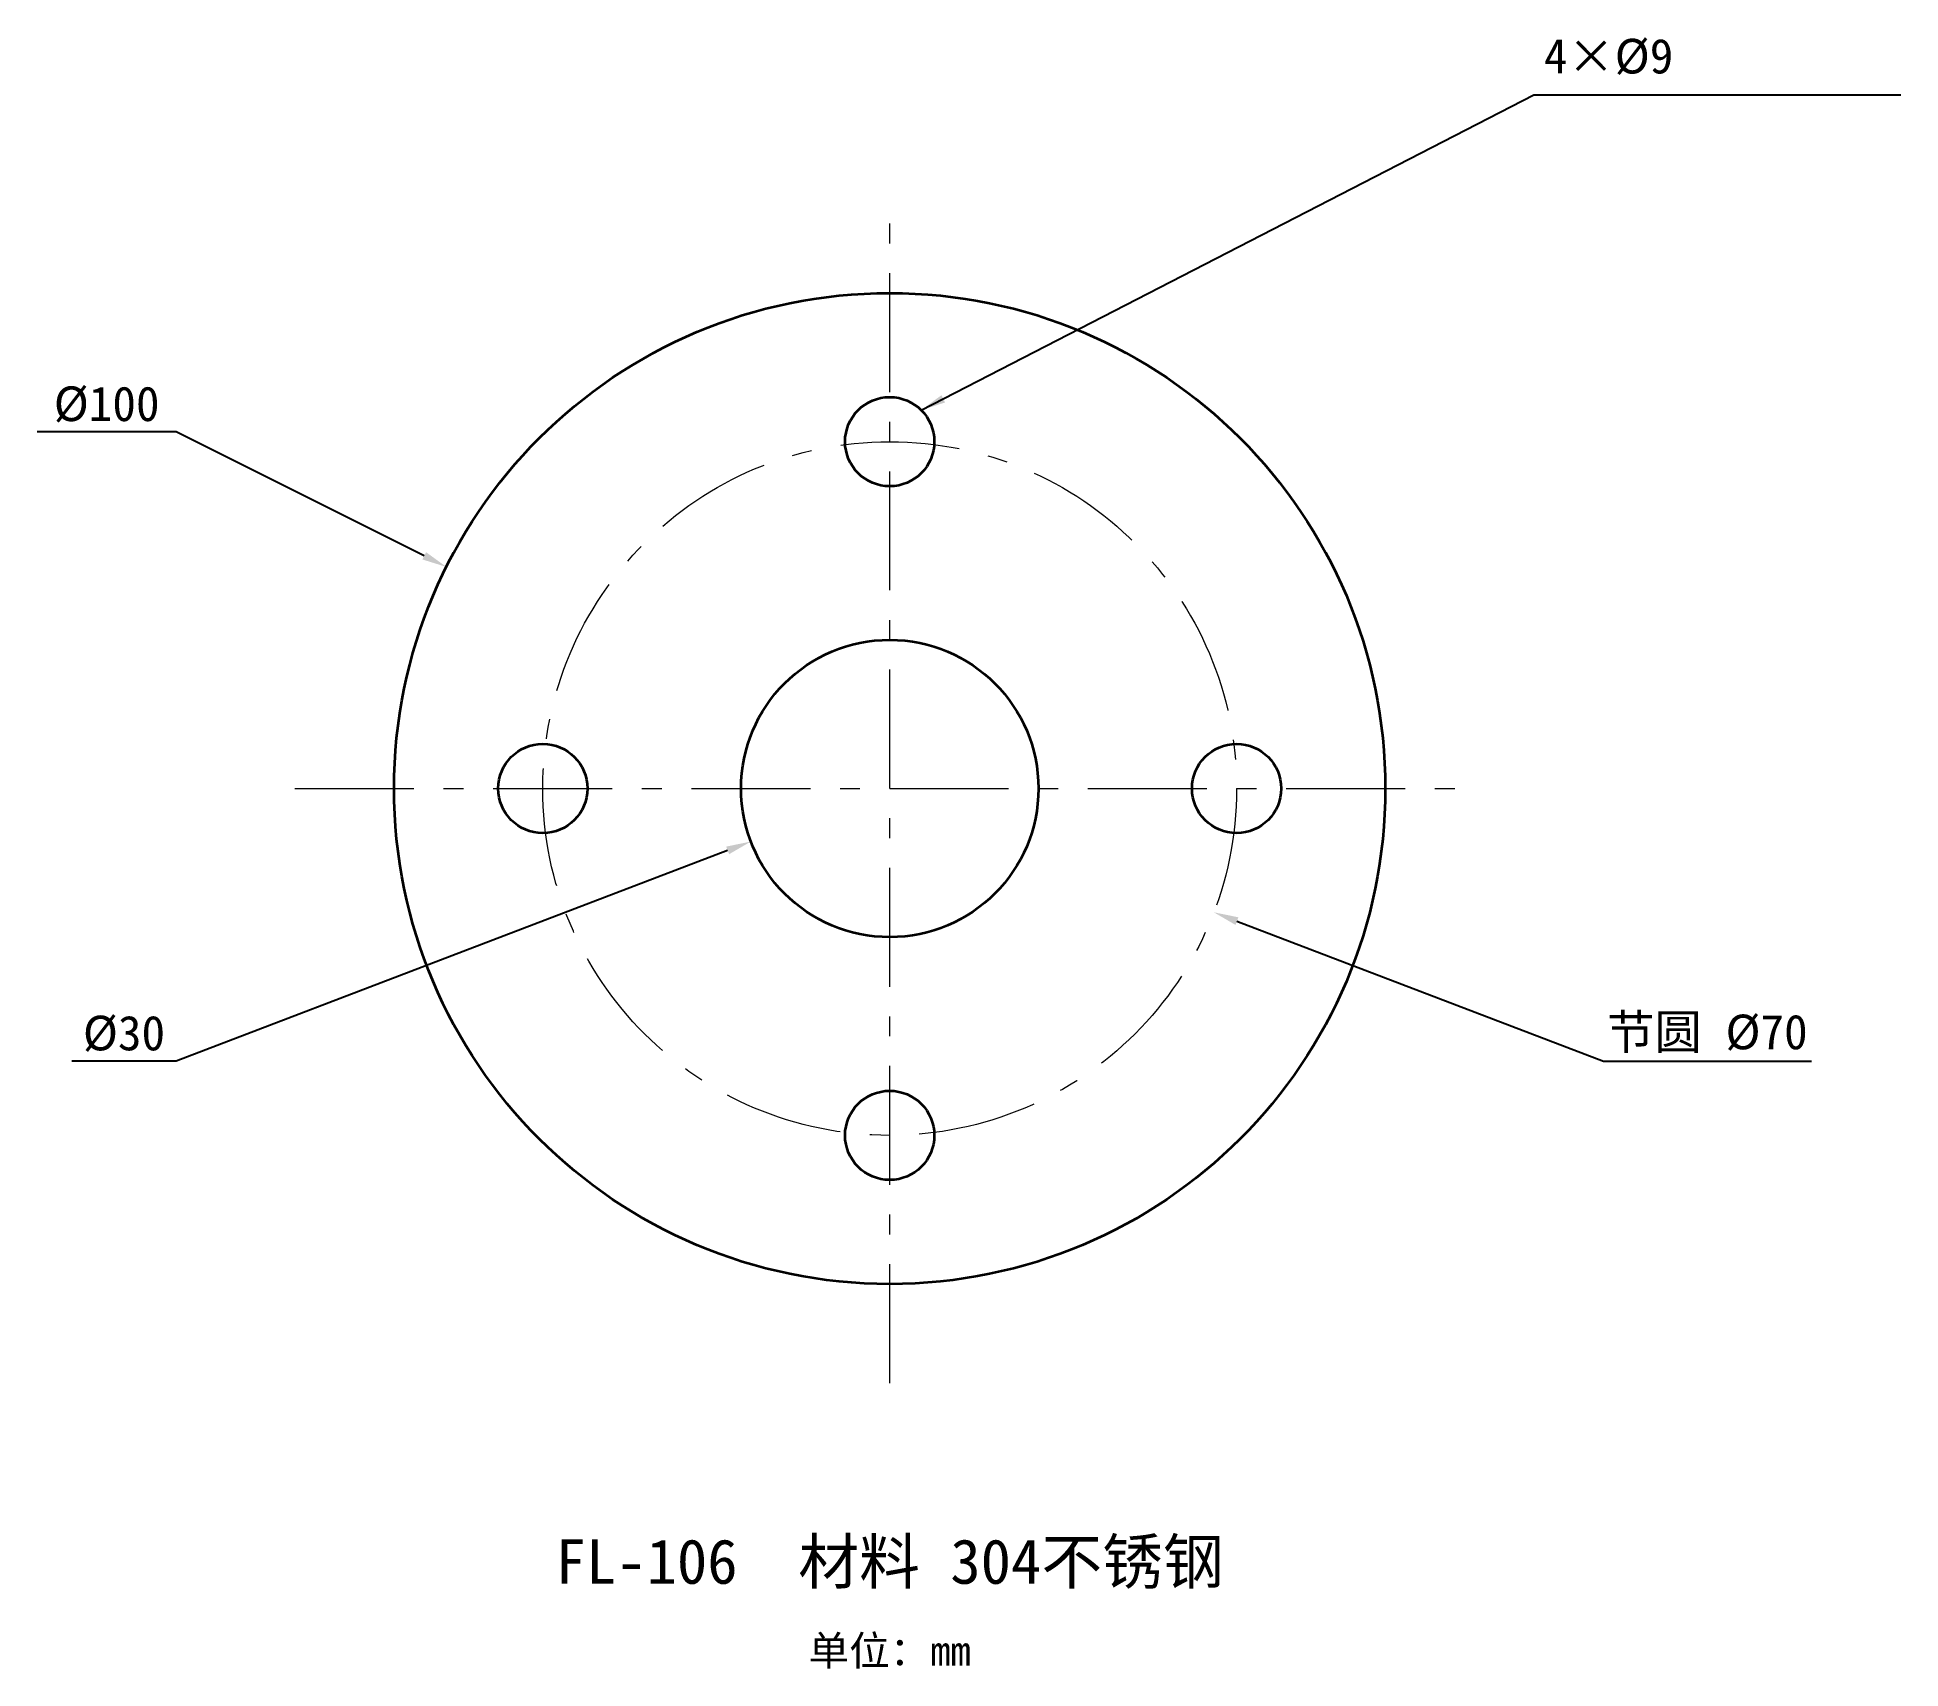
# Model space of a CAD drawing. Header units: millimetres. Extents: x -86 to 102, y -89 to 76.
import ezdxf
from ezdxf.enums import TextEntityAlignment as Align

# ---------------------------------------------------------------- set-up
doc = ezdxf.new("R2010")
doc.units = ezdxf.units.MM
doc.linetypes.add('CENTER', pattern=[20, 12, -3, 2, -3])
for name, color, linetype, lineweight in [('BOLT_HOLES', 7, 'CONTINUOUS', 35), ('BORE', 7, 'CONTINUOUS', 35), ('CENTER', 7, 'CENTER', 18), ('DIMENSIONS', 7, 'CONTINUOUS', 18), ('NOTES', 7, 'CONTINUOUS', 25), ('OUTLINE', 7, 'CONTINUOUS', 35)]:
    doc.layers.add(name, color=color, linetype=linetype, lineweight=lineweight)
doc.styles.add('CN', font='simsun.ttc')
doc.dimstyles.new('FLANGE_DIM', dxfattribs={"dimtxt": 3.5, "dimasz": 2.5, "dimexe": 1.25, "dimexo": 0.625, "dimgap": 1, "dimtad": 1, "dimtih": 1, "dimtoh": 1, "dimdec": 0, "dimtxsty": 'CN', "dimcen": 0, "dimclrd": 7, "dimclre": 7, "dimclrt": 7, "dimazin": 3, "dimtfac": 1, "dimtofl": 0, "dimtmove": 1, "dimatfit": 3})

msp = doc.modelspace()

# ---------------------------------------------------------------- linework, layer by layer
at = {"layer": 'BOLT_HOLES'}
for centre in [(0, 35), (-35, 0), (35, 0), (0, -35)]:
    msp.add_circle(centre, 4.5, dxfattribs=at)
at = {"layer": 'BORE'}
msp.add_circle((0, 0), 15, dxfattribs=at)
at = {"layer": 'CENTER', "linetype": 'CENTER'}
for p, q in [((0, -60), (0, 60)), ((-60, 0), (60, 0))]:
    msp.add_line(p, q, dxfattribs=at)
msp.add_circle((0, 0), 35, dxfattribs=at)
at = {"layer": 'OUTLINE'}
msp.add_circle((0, 0), 50, dxfattribs=at)

# ---------------------------------------------------------------- texts
at = {"layer": 'DIMENSIONS', "insert": (66, 72), "char_height": 3.5, "attachment_point": 7, "style": 'CN'}
msp.add_mtext('4×Ø9', dxfattribs=at)
at = {"layer": 'NOTES', "style": 'CN'}
for s, height, p in [('FL-106  材料 304不锈钢', 4.5, (0, -78)), ('单位：mm', 3, (0, -87))]:
    msp.add_text(s, height=height, dxfattribs=at).set_placement(p, align=Align.MIDDLE_CENTER)

# ---------------------------------------------------------------- dimensions: what is measured, and where the dimension line sits
at = {"layer": 'DIMENSIONS'}
for radius, location in [(50, (-72, 36)), (15, (-72, -27.5))]:
    msp.add_diameter_dim(center=(0, 0), radius=radius, location=location, dimstyle='FLANGE_DIM', dxfattribs=at).render()
msp.add_diameter_dim(center=(0, 0), radius=35, location=(72, -27.5), text='节圆 <>', dimstyle='FLANGE_DIM', dxfattribs=at).render()

# ---------------------------------------------------------------- leaders
msp.add_leader([(3.18, 38.18), (65, 70), (102, 70)], dimstyle='FLANGE_DIM', dxfattribs=at)

doc.saveas('drawing.dxf')
